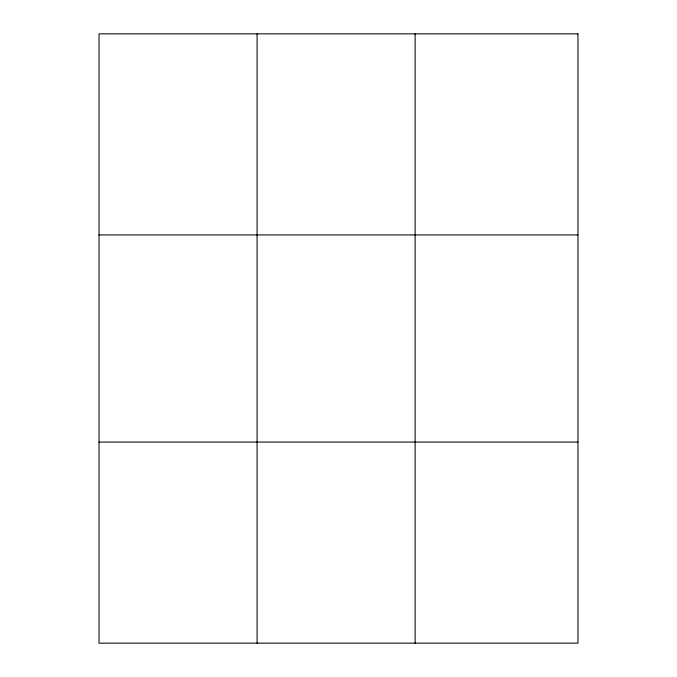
<?xml version="1.0" encoding="UTF-8"?>
<svg xmlns="http://www.w3.org/2000/svg" width="677" height="677" viewBox="0 0 677 677"><rect width="100%" height="100%" fill="white"/><g stroke="black" fill="none" stroke-linecap="round" stroke-linejoin="round"><path stroke-width="1.02" d="M257.082 643.15L257.082 33.85M415.128 643.15L415.128 33.85M99.028 234.919L577.972 234.919M99.028 442.081L577.972 442.081M577.972 33.85L577.972 643.15L99.028 643.15L99.028 33.85L577.972 33.85"/></g></svg>
